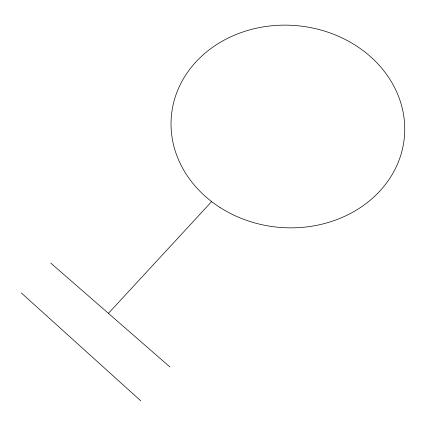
<?xml version="1.0" encoding="UTF-8"?>
<svg xmlns="http://www.w3.org/2000/svg" width="426" height="426" viewBox="0 0 426 426"><rect width="100%" height="100%" fill="white"/><g stroke="black" fill="none" stroke-linecap="round" stroke-linejoin="round"><path stroke-width="0.64" d="M108.422 313.355L211.653 201.594M50.737 263.066L169.937 366.978M21.3 292.928L140.777 400.834M219.875 207.377A116.969 101.223 5.1 0 0 404.183 138.945A116.969 101.223 5.1 0 0 239.593 33.148A116.969 101.223 5.1 0 0 219.875 207.377"/></g></svg>
